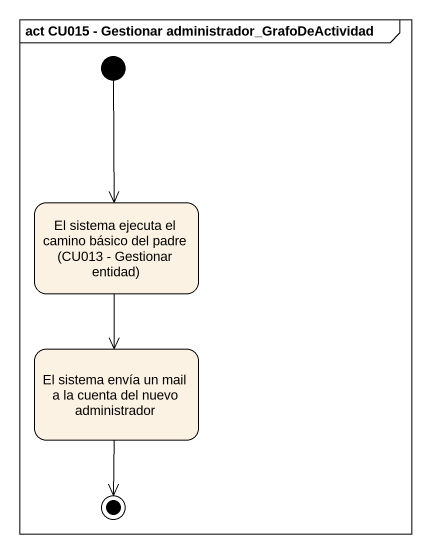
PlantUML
@startuml
mainframe act CU015 - Gestionar administrador_GrafoDeActividad
hide empty description
state "El sistema ejecuta el camino básico del padre (CU013 - Gestionar entidad)" as El_sistema_ejecuta_el
state "El sistema envía un mail a la cuenta del nuevo administrador" as El_sistema_envía_un_mail_a
[*] --> El_sistema_ejecuta_el
El_sistema_ejecuta_el --> El_sistema_envía_un_mail_a
El_sistema_envía_un_mail_a --> [*]
@enduml
